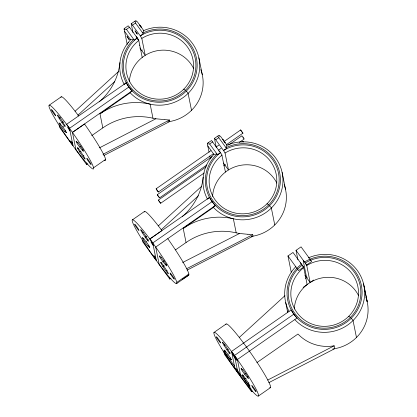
<?xml version="1.0" encoding="UTF-8"?>
<svg xmlns="http://www.w3.org/2000/svg" width="417" height="417" viewBox="0 0 417 417"><rect width="100%" height="100%" fill="white"/><g stroke="black" fill="none" stroke-linecap="round" stroke-linejoin="round"><path stroke-width="0.63" d="M124.094 84.255A40.037 38.963 -11.4 0 1 130.657 39.714L133.742 39.391A37.572 36.566 -11.4 0 0 145.517 99.699A37.572 36.566 -11.4 0 0 197.121 63.801A37.572 36.566 -11.4 0 0 142.802 33.089L143.688 30.566M207.332 198.893A40.037 38.963 -11.4 0 1 213.89 154.347L216.981 154.024A37.572 36.566 -11.4 0 0 228.756 214.333A37.572 36.566 -11.4 0 0 280.36 178.434A37.572 36.566 -11.4 0 0 226.04 147.722L226.921 145.199M208.406 142.614A4.405 2.742 44.2 0 0 207.348 143.594L207.796 145.95L213.89 154.347M124.12 28.966L124.558 31.317L130.657 39.714M132.966 32.552L131.193 23.722L132.502 25.156L135.52 23.055L135.978 20.85L137.396 21.851L143.74 30.608A40.037 38.963 -11.4 0 1 194.421 46.423A40.037 38.963 -11.4 0 1 183.313 97.453A40.037 38.963 -11.4 0 1 130.203 92.803L99.986 113.825L102.822 127.894L91.704 135.629M135.52 23.055L143.302 33.777L140.284 35.878L132.502 25.156M216.204 147.185L214.432 138.355L215.735 139.789L218.758 137.688L219.212 135.483L220.635 136.484L226.978 145.241A40.037 38.963 -11.4 0 1 277.659 161.056A40.037 38.963 -11.4 0 1 266.552 212.086A40.037 38.963 -11.4 0 1 213.441 207.437L183.219 228.459L186.055 242.527L175.474 249.892M210.908 150.657L156.12 188.771L157.136 190.538L158.382 191.997L213.165 153.883M212.091 156.542L157.308 194.656L157.793 195.63L159.565 197.882L206.905 164.95M158.382 191.997L156.14 188.765M206.264 166.748L158.397 200.051L158.788 200.879L160.654 203.282L204.273 172.935M159.565 197.882L157.308 194.656M160.654 203.282L158.413 200.045M226.462 144.636L242.949 133.164L240.692 129.937L241.083 130.761M241.985 136.145C241.834 135.098 245.045 139.883 243.7 138.658M243.7 141.973L242.981 141.207L243.075 141.545M75.102 111.23L118.855 71.234M77.896 115.212L114.758 81.518M158.34 225.863L201.609 186.31M161.134 229.845L198.44 195.745M239.28 337.436L284.957 295.684M176.667 283.565L188.75 275.163L182.229 279.385M131.199 23.764L134.217 21.663M126.46 29.362L129.478 27.256L137.261 37.978L134.243 40.079L126.46 29.362L124.084 29.133M49.253 105.162L61.335 96.76M59.11 118.22A5.296 0.495 55.2 0 1 58.14 115.54A5.296 0.495 55.2 0 1 62.931 122.28L64.692 125.402A4.191 0.391 55.2 0 1 64.724 126.257A4.191 0.391 55.2 0 1 61.966 122.645L59.11 118.214L60.429 117.297M62.837 122.009L61.956 122.624L62.847 122.03M66.584 132.309L66.147 132.611L64.771 131.407A5.296 0.495 55.2 0 1 60.064 125.074A5.296 0.495 55.2 0 1 60.283 124.031L60.72 123.724M62.931 122.28L63.368 121.978M64.692 125.402L65.13 125.095M130.198 92.803A2.466 0.516 -36 0 1 132.106 90.849A40.037 38.963 -11.4 0 1 126.252 82.785L66.584 124.292L72.438 132.356L75.967 149.859M63.295 126.784L62.852 127.086L60.283 124.031M63.306 126.799L62.868 127.107A4.191 0.391 55.2 0 1 65.724 131.214A4.191 0.391 55.2 0 1 66.147 132.611M64.771 131.407L65.651 130.792M69.514 128.327A38.802 3.633 55.2 0 0 48.987 106.377A38.802 3.633 55.2 0 0 73.043 145.825L69.514 128.327L128.91 87.002M72.438 132.356L132.106 90.843M83.155 149.505L82.274 150.12L79.699 147.06A4.191 0.391 55.2 0 1 76.832 142.932A4.191 0.391 55.2 0 1 76.41 141.535L76.848 141.233M76.41 141.535L77.786 142.744L78.224 142.437M79.689 147.045L81.023 146.143M81.028 151.199L80.601 151.527L83.447 155.932A5.296 0.495 55.2 0 1 84.411 158.606A5.296 0.495 55.2 0 1 79.626 151.866L77.864 148.749L78.745 148.134M79.626 151.866L80.507 151.256M83.447 155.932L83.885 155.63M75.951 149.781A38.802 3.633 55.2 0 0 93.57 167.775L105.647 159.367M208.396 142.598L211.581 140.513L221.735 154.493L225.446 172.065M214.432 138.397L217.455 136.296M207.317 143.766L209.642 143.985L212.717 141.895M216.225 146.956L218.883 145.106M224.205 141.405L240.692 129.937M218.482 150.183L221.146 148.337M219.008 151.731L220.072 150.99M228.579 145.069L241.876 135.817M220.499 152.612L217.481 154.712L209.662 143.99M215.735 139.789L223.517 150.506L226.54 148.41L218.758 137.688M239.348 142.379L244.138 139.049M241.902 141.957L242.965 141.217M132.491 219.795L144.569 211.393M145.189 237.257L142.343 232.848L143.229 232.238M146.07 236.642L145.205 237.278A4.191 0.391 55.2 0 0 147.962 240.89A4.191 0.391 55.2 0 0 147.931 240.036L146.164 236.913A5.296 0.495 55.2 0 0 141.379 230.174A5.296 0.495 55.2 0 0 142.348 232.853M149.823 246.942L149.385 247.245L148.004 246.04A5.296 0.495 55.2 0 1 143.302 239.707A5.296 0.495 55.2 0 1 143.516 238.665L143.959 238.357M146.164 236.913L146.607 236.611M147.931 240.036L148.369 239.728M144.235 211.992A38.802 3.633 55.2 0 1 161.921 230.596L149.839 239.004L209.49 197.418A40.037 38.963 -11.4 0 0 215.344 205.482A2.466 0.516 -36 0 0 213.436 207.437M143.516 238.665L146.091 241.724L146.544 241.433M148.004 246.04L148.885 245.431M152.752 242.96A38.802 3.633 55.2 0 0 132.225 221.01A38.802 3.633 55.2 0 0 156.281 260.458L152.752 242.96L212.149 201.635M215.344 205.482L155.692 247.067A38.802 3.633 55.2 0 1 176.803 282.408L188.885 274M166.393 264.138L165.513 264.753L162.938 261.694A4.191 0.391 55.2 0 1 160.071 257.565A4.191 0.391 55.2 0 1 159.643 256.168L160.086 255.866M159.643 256.168L161.025 257.378L161.462 257.07M162.922 261.678L164.256 260.776M164.262 265.832L163.839 266.161L166.685 270.565A5.296 0.495 55.2 0 1 167.65 273.239A5.296 0.495 55.2 0 1 162.865 266.499L161.098 263.382L161.978 262.767M162.865 266.499L163.745 265.89M166.685 270.565L167.123 270.263M291.248 272.218L287.97 255.965L293.005 252.462L303.618 267.083L307.147 284.582L303.123 287.386M297.915 259.739L296.023 250.362L301.058 246.859L311.671 261.48L306.641 264.983L310.17 282.481L313.693 280.031M303.618 267.083L298.588 270.586L287.97 255.965M213.978 332.453L226.061 324.045M226.895 349.774L224.049 345.37L224.93 344.76M227.776 349.165L226.911 349.8A4.191 0.391 55.2 0 0 229.663 353.413A4.191 0.391 55.2 0 0 229.631 352.558L227.87 349.436A5.296 0.495 55.2 0 0 223.085 342.696A5.296 0.495 55.2 0 0 224.049 345.37M231.529 359.459L231.086 359.767L229.71 358.563A5.296 0.495 55.2 0 1 225.003 352.229A5.296 0.495 55.2 0 1 225.222 351.187L225.66 350.879M227.87 349.436L228.308 349.128M229.631 352.558L230.075 352.25M235.052 368.946L231.524 351.448L291.191 309.935A40.037 38.963 -11.4 0 0 297.045 317.999L237.382 359.511L240.911 377.01M225.222 351.182L227.797 354.242L228.25 353.955M229.71 358.563L230.591 357.948M293.855 314.152L234.453 355.477L237.982 372.98M248.094 376.66L247.213 377.276L244.638 374.216L245.962 373.298L244.628 374.2A4.191 0.391 55.2 0 1 241.771 370.087A4.191 0.391 55.2 0 1 241.349 368.691L241.787 368.383M241.349 368.691L242.725 369.895L243.168 369.592M256.877 362.618L297.983 334.022A40.037 38.963 -11.4 0 0 334.153 345.808L334.731 348.685L268.829 382.644M242.803 375.899A4.191 0.391 55.2 0 1 242.772 375.045A4.191 0.391 55.2 0 1 245.524 378.662L248.386 383.087A5.296 0.495 55.2 0 1 249.356 385.761A5.296 0.495 55.2 0 1 244.565 379.022L242.803 375.899L243.241 375.597M244.565 379.022L245.446 378.412M248.386 383.087L248.829 382.78M258.457 396.009L270.539 387.601M99.392 147.873L155.854 118.777L164.626 119.622M103.009 154.295L169.484 120.023L169.792 121.529L103.89 155.489M59.235 125.736L59.537 127.227L86.548 164.428L87.706 163.829M182.63 262.507L239.525 233.478M186.826 268.631L252.728 234.672L249.199 234.302M142.473 240.369L142.776 241.86L169.787 279.062L170.939 278.462M187.129 270.122L253.03 236.163L252.728 234.672M267.672 380.064L334.153 345.808M234.474 366.069L223.898 351.5L224.476 354.382L251.487 391.579L252.645 390.984M242.949 133.164L242.517 132.773M135.963 20.85L135.812 20.855A4.405 3.326 68.3 0 0 134.227 21.679M248.97 234.297L248.115 234.265M164.882 119.632L169.479 120.013M247.865 234.26L247.479 234.239M247.224 234.229L239.739 233.51M155.854 118.777L152.971 118.22A61.591 59.939 -11.4 0 0 102.822 127.894M239.092 233.411L236.204 232.853A61.591 59.939 -11.4 0 0 186.055 242.527M139.502 45.37L139.476 45.067M303.362 260.656L304.514 262.053A37.572 36.566 -11.4 0 1 361.992 289.747A37.572 36.566 -11.4 0 1 309.32 326.396A37.572 36.566 -11.4 0 1 301.491 264.154L300.376 262.788M128.618 42.763L128.186 42.372L128.295 42.701M137.871 39.37L138.496 39.996L137.485 38.228M141.175 27.371C143.354 29.55 137.954 22.226 140.232 26.052M141.097 27.277L140.305 26.167M129.478 27.256L128.181 25.797L125.157 27.965A4.405 2.742 44.2 0 0 124.11 28.961M137.558 38.969L137.355 38.687M296.023 250.362L306.641 264.983M139.825 47.887L145.225 55.325L141.811 38.38L140.284 35.878M223.434 163.031L228.464 169.959L225.05 153.013L223.522 150.511M304.863 275.173L310.17 282.481M149.823 238.925L155.677 246.989L159.205 264.493M231.524 351.448L237.382 359.511M240.328 374.132L250.909 388.701L251.487 391.579M241.912 131.996L241.704 131.704M243.095 137.876L242.887 137.584M137.391 38.156L136.255 36.764L136.468 37.321M137.381 38.083L138.788 40.485L142.207 57.431M137.25 38.536L137.037 38.223M136.724 37.744L136.547 37.452M306.714 265.41L305.223 263.028A36.342 35.367 -11.4 0 1 360.768 289.867A36.342 35.367 -11.4 0 1 309.836 325.302A36.342 35.367 -11.4 0 1 302.2 265.129L303.691 267.516M225.034 152.956L225.05 153.013A33.876 32.969 -11.4 0 1 276.726 178.142A33.876 32.969 -11.4 0 1 229.282 211.148A33.876 32.969 -11.4 0 1 222.026 155.119M363.556 283.815L367.205 301.767L364.098 286.401M356.467 337.483L353.048 320.537A2.466 0.318 45.2 0 0 351.192 318.312M303.211 260.656L306.625 277.602M282.127 172.476L285.504 189.245M274.761 224.966L271.347 208.02A2.466 0.318 45.2 0 0 269.486 205.79M236.204 232.853L233.369 218.784A61.591 59.939 -11.4 0 0 183.219 228.459M198.888 57.843L202.266 74.612M207.796 145.95L209.063 152.226M209.819 155.989L210.324 158.502M191.523 110.328L188.109 93.387A2.466 0.318 45.2 0 0 186.248 91.156M152.971 118.22L150.13 104.151A61.591 59.939 -11.4 0 0 99.986 113.825M124.558 31.317L127.216 44.494M169.484 277.571L169.787 279.062M86.246 162.938L86.548 164.428M285.723 302.612L287.725 312.583M200.77 69.519A40.037 38.963 -11.4 0 1 167.843 121.821M141.41 50.624A40.037 38.963 -11.4 0 1 142.379 50.019M141.811 38.38A33.876 32.969 -11.4 0 1 193.488 63.509A33.876 32.969 -11.4 0 1 146.044 96.515A33.876 32.969 -11.4 0 1 138.788 40.485M129.379 81.325A33.876 32.969 -11.4 0 1 156.688 50.811A33.876 32.969 -11.4 0 1 193.624 68.482M140.341 35.836A36.342 35.367 -11.4 0 1 195.828 62.738A36.342 35.367 -11.4 0 1 144.918 98.157A36.342 35.367 -11.4 0 1 137.209 38.015M124.443 84.442A2.466 0.516 -36 0 1 126.252 82.785M93.57 167.775A38.802 3.633 55.2 0 0 72.454 132.434L84.536 124.026A38.802 3.633 55.2 0 1 104.443 160.274M70.046 130.98A3.758 0.349 55.2 0 1 67.721 127.159A3.758 0.349 55.2 0 1 69.707 129.286M183.741 89.202A2.466 0.318 45.2 0 1 185.377 90.317M119.95 62.586A61.591 59.939 -11.4 0 1 99.199 101.837M60.997 97.359A38.802 3.633 55.2 0 1 78.683 115.962M77.786 142.744A5.296 0.495 55.2 0 1 82.488 149.072A5.296 0.495 55.2 0 1 82.274 150.12M77.864 148.749A4.191 0.391 55.2 0 1 77.833 147.894A4.191 0.391 55.2 0 1 80.585 151.507M72.85 144.866A3.758 0.349 55.2 0 1 70.52 141.05A3.758 0.349 55.2 0 1 72.506 143.172M284.196 184.674A40.037 38.963 -11.4 0 1 251.081 236.455M223.7 165.883A40.037 38.963 -11.4 0 1 225.618 164.652M212.587 196.527A33.876 32.969 -11.4 0 1 239.639 165.502A33.876 32.969 -11.4 0 1 276.862 183.115M217.465 136.312A4.405 3.326 68.3 0 1 219.008 135.478M223.58 150.469A36.342 35.367 -11.4 0 1 279.067 177.371A36.342 35.367 -11.4 0 1 228.151 212.79A36.342 35.367 -11.4 0 1 220.447 152.648M207.656 199.128A2.466 0.516 -36 0 1 209.49 197.418M176.803 282.408A38.802 3.633 55.2 0 1 159.19 264.414M153.284 245.613A3.758 0.349 55.2 0 1 150.954 241.792A3.758 0.349 55.2 0 1 152.945 243.919M266.979 203.835A2.466 0.318 45.2 0 1 268.616 204.95M203.188 177.22A61.591 59.939 -11.4 0 1 182.438 216.47M167.775 238.66A38.802 3.633 55.2 0 1 188.057 275.105M161.025 257.378A5.296 0.495 55.2 0 1 165.726 263.706A5.296 0.495 55.2 0 1 165.513 264.753M161.098 263.382A4.191 0.391 55.2 0 1 161.066 262.528A4.191 0.391 55.2 0 1 163.824 266.14M146.106 241.74A4.191 0.391 55.2 0 1 148.958 245.848A4.191 0.391 55.2 0 1 149.385 247.245M156.083 259.499A3.758 0.349 55.2 0 1 153.758 255.684A3.758 0.349 55.2 0 1 155.744 257.805M287.772 312.239A40.037 38.963 -11.4 0 1 287.647 311.004M365.902 297.196A40.037 38.963 -11.4 0 1 332.787 348.977M305.4 278.405A40.037 38.963 -11.4 0 1 307.319 277.175M308.345 257.909A40.037 38.963 -11.4 0 1 359.298 273.474A40.037 38.963 -11.4 0 1 348.153 324.676A40.037 38.963 -11.4 0 1 294.897 319.693M289.002 311.353A40.037 38.963 -11.4 0 1 295.867 266.588M294.287 309.044A33.876 32.969 -11.4 0 1 321.345 278.024A33.876 32.969 -11.4 0 1 358.568 295.632M306.75 265.535A33.876 32.969 -11.4 0 1 358.427 290.665A33.876 32.969 -11.4 0 1 310.988 323.67A33.876 32.969 -11.4 0 1 303.732 267.636M348.685 316.357A2.466 0.318 45.2 0 1 350.316 317.473M225.941 324.462A38.802 3.633 55.2 0 1 251.738 354.414A38.802 3.633 55.2 0 1 269.674 387.586M242.725 369.895A5.296 0.495 55.2 0 1 247.432 376.228A5.296 0.495 55.2 0 1 247.213 377.276M227.807 354.257A4.191 0.391 55.2 0 1 230.664 358.37A4.191 0.391 55.2 0 1 231.086 359.767M222.798 139.434L225.055 142.661L222.798 139.434M126.997 36.487L129.26 39.719L127.013 36.482M135.051 30.884L137.313 34.116L135.098 30.889M245.967 378.355L245.524 378.662L245.983 378.375M52.151 111.162A3.758 0.349 55.2 0 0 55.706 115.801A3.758 0.349 55.2 0 0 52.896 111.167A3.758 0.349 55.2 0 0 52.151 111.162M87.534 159.888A3.758 0.349 55.2 0 0 91.088 164.527A3.758 0.349 55.2 0 0 88.279 159.893A3.758 0.349 55.2 0 0 87.534 159.888M135.389 225.795A3.758 0.349 55.2 0 0 138.944 230.434A3.758 0.349 55.2 0 0 136.135 225.8A3.758 0.349 55.2 0 0 135.389 225.795M170.772 274.522A3.758 0.349 55.2 0 0 174.327 279.161A3.758 0.349 55.2 0 0 171.517 274.532A3.758 0.349 55.2 0 0 170.772 274.522M221.417 348.242A38.802 3.633 55.2 0 0 258.133 396.15A38.802 3.633 55.2 0 0 229.105 348.299A38.802 3.633 55.2 0 0 221.417 348.242M217.095 338.317A3.758 0.349 55.2 0 0 220.65 342.956A3.758 0.349 55.2 0 0 217.836 338.323A3.758 0.349 55.2 0 0 217.095 338.317M252.478 387.044A3.758 0.349 55.2 0 0 256.033 391.683A3.758 0.349 55.2 0 0 253.218 387.049A3.758 0.349 55.2 0 0 252.478 387.044M233.384 355.737A3.758 0.349 55.2 0 0 236.939 360.377A3.758 0.349 55.2 0 0 234.13 355.743A3.758 0.349 55.2 0 0 233.384 355.737M236.184 369.624A3.758 0.349 55.2 0 0 239.739 374.263A3.758 0.349 55.2 0 0 236.929 369.634A3.758 0.349 55.2 0 0 236.184 369.624"/></g></svg>
